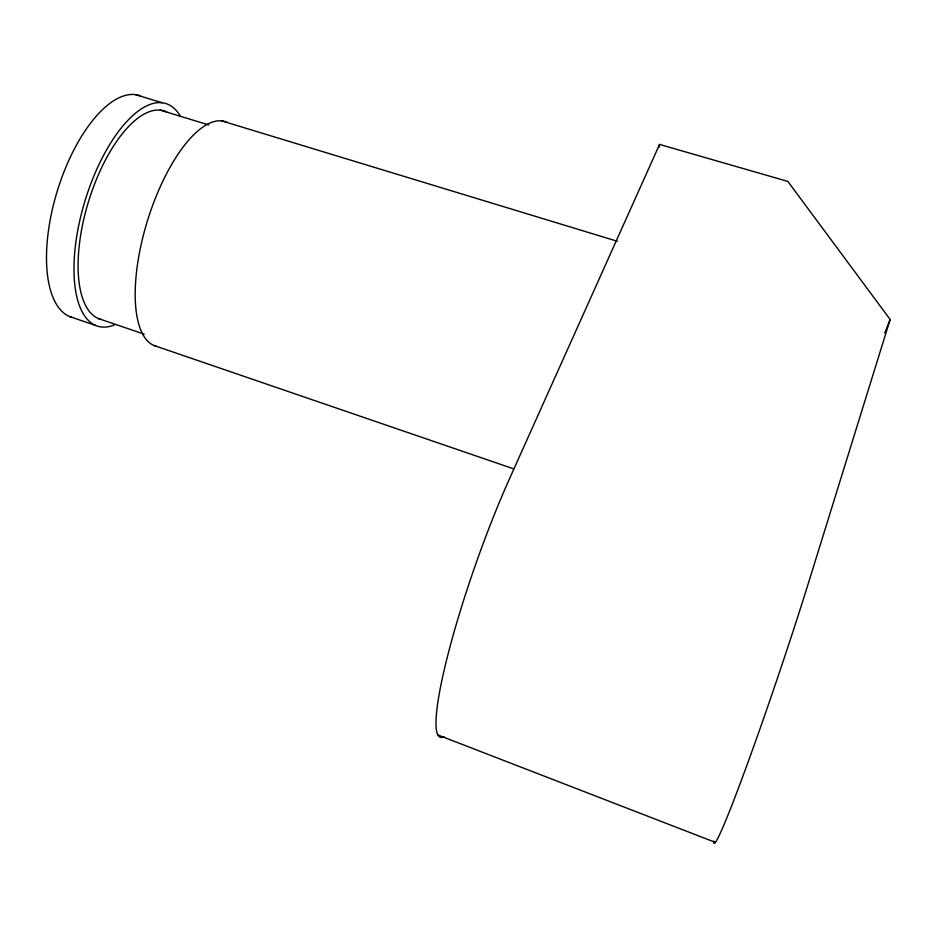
<?xml version="1.0" encoding="UTF-8"?>
<svg xmlns="http://www.w3.org/2000/svg" width="937" height="937" viewBox="0 0 937 937"><rect width="100%" height="100%" fill="white"/><g stroke="black" fill="none" stroke-linecap="round" stroke-linejoin="round"><path stroke-width="1.41" d="M659.051 147.308L659.554 144.427L787.853 181.415L890.15 319.482L808.795 581.865A182.492 7.262 -71.4 0 1 746.063 767.579A182.492 7.262 -71.4 0 1 713.771 841.121M884.762 333.033L890.15 319.482M659.554 144.427L509.517 478.725A175.278 23.987 -70.6 0 0 447.593 655.982A175.278 23.987 -70.6 0 0 444.009 736.74M135.373 94.614L162.078 102.742M221.647 120.873L617.331 241.277M160.309 110.144L208.728 124.937M98.186 318.475L144.204 334.193M69.584 316.53L95.668 325.479M153.855 345.437L513.535 468.793M437.907 734.983L715.376 842.386M100.681 319.365A108.938 45.632 -73 0 1 89.378 198.808A108.938 45.632 -73 0 1 166.739 111.971M156.303 346.28A117.512 44.824 -72.8 0 1 147.917 219.281A117.512 44.824 -72.8 0 1 226.742 122.173M114.747 324.776A116.434 48.783 -73 0 1 85.806 198.234A116.434 48.783 -73 0 1 180.466 116.446M72.055 317.409A115.954 50.539 -73.1 0 1 57.473 190.41A115.954 50.539 -73.1 0 1 140.562 95.89"/></g></svg>
